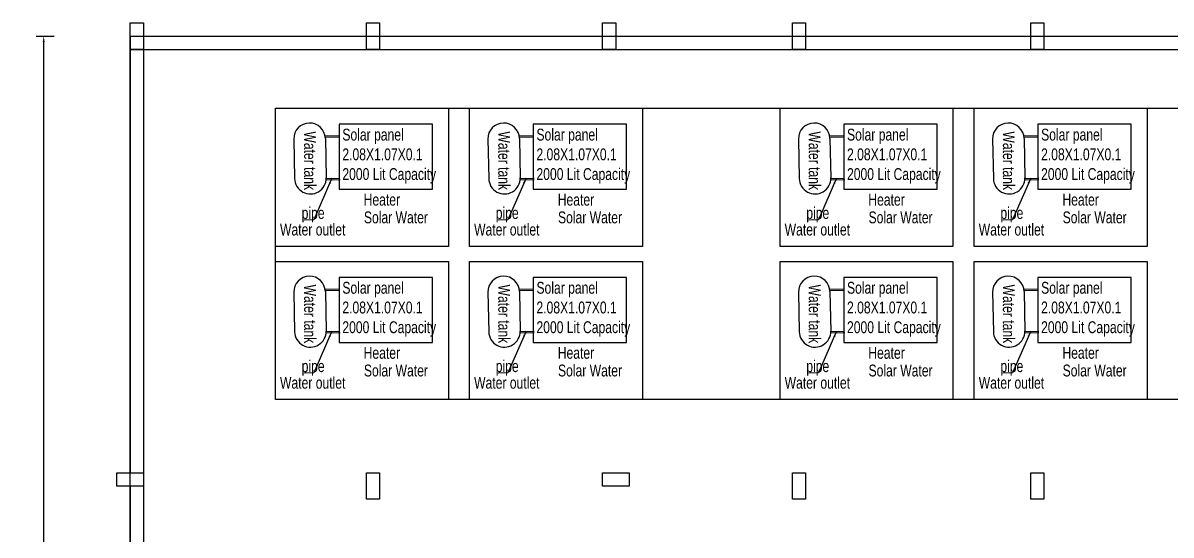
# Model space of a CAD drawing. Header units: metres. Extents: x 3616 to 3987, y 1122 to 1251.
# Drawn here: x 3946.19 to 3966.01, y 1194.78 to 1203.63 of the extents above; entities that cross this region are included whole.
import ezdxf

# ---------------------------------------------------------------- set-up
doc = ezdxf.new("R2010")
doc.units = ezdxf.units.M
doc.layers.add('BLK_1_FLR_3_ROOF_AREA', color=54, linetype='Continuous')
doc.layers.add('SOLAR_PANEL', color=3, linetype='Continuous')
doc.styles.add('ANAND', font='times.ttf')
doc.styles.add('FOOTING', font='swisscl.ttf')
doc.dimstyles.new('V1', dxfattribs={"dimtxt": 0.23, "dimasz": 0.1, "dimexe": 0.18, "dimexo": 0.0625, "dimgap": 0.09, "dimtad": 1, "dimzin": 0, "dimdsep": 46, "dimtxsty": 'ANAND', "dimcen": 0.09, "dimadec": 0, "dimazin": 0, "dimtfac": 1, "dimtix": 1, "dimtofl": 0, "dimtmove": 2, "dimatfit": 0, "dimfxl": 0, "dimtolj": 1, "dimtzin": 0, "dimarcsym": 0})

# ---------------------------------------------------------------- blocks, each defined once
blk = doc.blocks.new('*D301')
at = {"color": 0, "lineweight": -2}
for p, q in [((3946.417, 1203.404), (3946.728, 1203.404)), ((3946.548, 1156.945), (3946.548, 1203.304)), ((3946.417, 1156.845), (3946.728, 1156.845))]:
    blk.add_line(p, q, dxfattribs=at)
at = {"color": 0}
for points in [[(3946.531, 1203.304), (3946.564, 1203.304), (3946.548, 1203.404)], [(3946.531, 1156.945), (3946.564, 1156.945), (3946.548, 1156.845)]]:
    blk.add_solid(points, dxfattribs=at)
at = {"layer": 'Defpoints', "color": 0}
for p in [(3946.355, 1203.404), (3946.548, 1203.404), (3946.355, 1156.845)]:
    blk.add_point(p, dxfattribs=at)
at = {"color": 0, "insert": (3946.34, 1180.124), "char_height": 0.23, "attachment_point": 5, "rotation": 90, "style": 'ANAND'}
blk.add_mtext('\\A1;46.56', dxfattribs=at)

msp = doc.modelspace()

# ---------------------------------------------------------------- linework, layer by layer
at = {"lineweight": -2}
for p, q in [((3948.04018, 1203.40353, -0.0324), (3952.11688, 1203.40353, -0.0324)), ((3948.04018, 1203.40353, -0.0324), (3948.04018, 1195.85973, -0.0324)), ((3952.34548, 1203.40353, -0.0324), (3956.19358, 1203.40353, -0.0324)), ((3956.42218, 1203.40353, -0.0324), (3959.47018, 1203.40353, -0.0324)), ((3959.69878, 1203.40353, -0.0324), (3963.58498, 1203.40353, -0.0324)), ((3963.81358, 1203.40353, -0.0324), (3967.69978, 1203.40353, -0.0324)), ((3948.04018, 1203.17493, -0.0324), (3976.15798, 1203.17493, -0.0324)), ((3948.26878, 1203.30344, -0.0324), (3948.26878, 1192.58313, -0.0324)), ((3948.26878, 1203.17493, -0.0324), (3956.19358, 1203.17493, -0.0324)), ((3956.19358, 1203.17493, -0.0324), (3956.42218, 1203.17493, -0.0324)), ((3948.04018, 1199.70783, -0.0324), (3948.04018, 1195.85973, -0.0324)), ((3948.04018, 1195.63113, -0.0324), (3948.04018, 1192.58313, -0.0324))]:
    msp.add_line(p, q, dxfattribs=at)
at = {"lineweight": 25}
for p, q in [((3950.86448, 1201.62485, -0.0324), (3950.87865, 1200.94399, -0.0324)), ((3951.64668, 1201.67938, -0.0324), (3951.40568, 1201.67436, -0.0324)), ((3951.64715, 1201.65668, -0.0324), (3951.40841, 1201.65172, -0.0324)), ((3951.40917, 1201.63618, -0.0324), (3951.42334, 1200.95532, -0.0324)), ((3954.21478, 1201.62485, -0.0324), (3954.22895, 1200.94399, -0.0324)), ((3954.99698, 1201.67938, -0.0324), (3954.75598, 1201.67436, -0.0324)), ((3954.99745, 1201.65668, -0.0324), (3954.7587, 1201.65172, -0.0324)), ((3954.75947, 1201.63618, -0.0324), (3954.77364, 1200.95532, -0.0324)), ((3959.57544, 1201.62485, -0.0324), (3959.58961, 1200.94399, -0.0324)), ((3960.35764, 1201.67938, -0.0324), (3960.11664, 1201.67436, -0.0324)), ((3960.35811, 1201.65668, -0.0324), (3960.11936, 1201.65172, -0.0324)), ((3960.12013, 1201.63618, -0.0324), (3960.1343, 1200.95532, -0.0324)), ((3962.92574, 1201.62485, -0.0324), (3962.9399, 1200.94399, -0.0324)), ((3963.70793, 1201.67938, -0.0324), (3963.46693, 1201.67436, -0.0324)), ((3963.7084, 1201.65668, -0.0324), (3963.46966, 1201.65172, -0.0324)), ((3963.47043, 1201.63618, -0.0324), (3963.48459, 1200.95532, -0.0324)), ((3951.66197, 1200.94473, -0.0324), (3951.42322, 1200.93977, -0.0324)), ((3955.01226, 1200.94473, -0.0324), (3954.77352, 1200.93977, -0.0324)), ((3960.37292, 1200.94473, -0.0324), (3960.13418, 1200.93977, -0.0324)), ((3963.72322, 1200.94473, -0.0324), (3963.48447, 1200.93977, -0.0324)), ((3951.66244, 1200.92204, -0.0324), (3951.42144, 1200.91702, -0.0324)), ((3955.01273, 1200.92204, -0.0324), (3954.77173, 1200.91702, -0.0324)), ((3960.3734, 1200.92204, -0.0324), (3960.1324, 1200.91702, -0.0324)), ((3963.72369, 1200.92204, -0.0324), (3963.48269, 1200.91702, -0.0324)), ((3950.86448, 1198.97887, -0.0324), (3950.87865, 1198.298, -0.0324)), ((3951.64668, 1199.0334, -0.0324), (3951.40568, 1199.02838, -0.0324)), ((3951.64715, 1199.0107, -0.0324), (3951.40841, 1199.00573, -0.0324)), ((3951.40917, 1198.9902, -0.0324), (3951.42334, 1198.30934, -0.0324)), ((3954.21478, 1198.97887, -0.0324), (3954.22895, 1198.298, -0.0324)), ((3954.99698, 1199.0334, -0.0324), (3954.75598, 1199.02838, -0.0324)), ((3954.99745, 1199.0107, -0.0324), (3954.7587, 1199.00573, -0.0324)), ((3954.75947, 1198.9902, -0.0324), (3954.77364, 1198.30934, -0.0324)), ((3959.57544, 1198.97887, -0.0324), (3959.58961, 1198.298, -0.0324)), ((3960.35764, 1199.0334, -0.0324), (3960.11664, 1199.02838, -0.0324)), ((3960.35811, 1199.0107, -0.0324), (3960.11936, 1199.00573, -0.0324)), ((3960.12013, 1198.9902, -0.0324), (3960.1343, 1198.30934, -0.0324)), ((3962.92574, 1198.97887, -0.0324), (3962.9399, 1198.298, -0.0324)), ((3963.70793, 1199.0334, -0.0324), (3963.46693, 1199.02838, -0.0324)), ((3963.7084, 1199.0107, -0.0324), (3963.46966, 1199.00573, -0.0324)), ((3963.47043, 1198.9902, -0.0324), (3963.48459, 1198.30934, -0.0324)), ((3951.66244, 1198.27606, -0.0324), (3951.42144, 1198.27104, -0.0324)), ((3951.66197, 1198.29875, -0.0324), (3951.42322, 1198.29378, -0.0324)), ((3955.01273, 1198.27606, -0.0324), (3954.77173, 1198.27104, -0.0324)), ((3955.01226, 1198.29875, -0.0324), (3954.77352, 1198.29378, -0.0324)), ((3960.3734, 1198.27606, -0.0324), (3960.1324, 1198.27104, -0.0324)), ((3960.37292, 1198.29875, -0.0324), (3960.13418, 1198.29378, -0.0324)), ((3963.72369, 1198.27606, -0.0324), (3963.48269, 1198.27104, -0.0324)), ((3963.72322, 1198.29875, -0.0324), (3963.48447, 1198.29378, -0.0324))]:
    msp.add_line(p, q, dxfattribs=at)
at = {"lineweight": -2, "elevation": -0.0324}
for points in [[(3948.04018, 1203.63213), (3948.26878, 1203.63213), (3948.26878, 1203.17493), (3948.04018, 1203.17493)], [(3952.11688, 1203.63213), (3952.34548, 1203.63213), (3952.34548, 1203.17493), (3952.11688, 1203.17493)], [(3956.19358, 1203.63213), (3956.42218, 1203.63213), (3956.42218, 1203.17493), (3956.19358, 1203.17493)], [(3959.47018, 1203.63213), (3959.69878, 1203.63213), (3959.69878, 1203.17493), (3959.47018, 1203.17493)], [(3963.58498, 1203.63213), (3963.81358, 1203.63213), (3963.81358, 1203.17493), (3963.58498, 1203.17493)], [(3948.26878, 1195.85973), (3948.26878, 1195.63113), (3947.81158, 1195.63113), (3947.81158, 1195.85973)], [(3952.11688, 1195.85973), (3952.34548, 1195.85973), (3952.34548, 1195.40253), (3952.11688, 1195.40253)], [(3956.65078, 1195.85973), (3956.65078, 1195.63113), (3956.19358, 1195.63113), (3956.19358, 1195.85973)], [(3959.47018, 1195.85973), (3959.69878, 1195.85973), (3959.69878, 1195.40253), (3959.47018, 1195.40253)], [(3963.58498, 1195.85973), (3963.81358, 1195.85973), (3963.81358, 1195.40253), (3963.58498, 1195.40253)]]:
    msp.add_lwpolyline(points, close=True, dxfattribs=at)
at = {"elevation": -0.0324}
for points in [[(3950.54761, 1202.15912), (3953.53216, 1202.15912), (3953.53216, 1199.77075), (3950.54761, 1199.77075)], [(3950.54761, 1202.15912), (3953.53216, 1202.15912), (3953.53216, 1199.77075), (3950.54761, 1199.77075)], [(3953.8979, 1202.15912), (3956.88245, 1202.15912), (3956.88245, 1199.77075), (3953.8979, 1199.77075)], [(3953.8979, 1202.15912), (3956.88245, 1202.15912), (3956.88245, 1199.77075), (3953.8979, 1199.77075)], [(3959.25856, 1202.15912), (3962.24311, 1202.15912), (3962.24311, 1199.77075), (3959.25856, 1199.77075)], [(3959.25856, 1202.15912), (3962.24311, 1202.15912), (3962.24311, 1199.77075), (3959.25856, 1199.77075)], [(3962.60886, 1202.15912), (3965.59341, 1202.15912), (3965.59341, 1199.77075), (3962.60886, 1199.77075)], [(3962.60886, 1202.15912), (3965.59341, 1202.15912), (3965.59341, 1199.77075), (3962.60886, 1199.77075)], [(3950.54761, 1199.51314), (3953.53216, 1199.51314), (3953.53216, 1197.12477), (3950.54761, 1197.12477)], [(3950.54761, 1199.51314), (3953.53216, 1199.51314), (3953.53216, 1197.12477), (3950.54761, 1197.12477)], [(3953.8979, 1199.51314), (3956.88245, 1199.51314), (3956.88245, 1197.12477), (3953.8979, 1197.12477)], [(3953.8979, 1199.51314), (3956.88245, 1199.51314), (3956.88245, 1197.12477), (3953.8979, 1197.12477)], [(3959.25856, 1199.51314), (3962.24311, 1199.51314), (3962.24311, 1197.12477), (3959.25856, 1197.12477)], [(3959.25856, 1199.51314), (3962.24311, 1199.51314), (3962.24311, 1197.12477), (3959.25856, 1197.12477)], [(3962.60886, 1199.51314), (3965.59341, 1199.51314), (3965.59341, 1197.12477), (3962.60886, 1197.12477)], [(3962.60886, 1199.51314), (3965.59341, 1199.51314), (3965.59341, 1197.12477), (3962.60886, 1197.12477)]]:
    msp.add_lwpolyline(points, close=True, dxfattribs=at)
at = {"lineweight": 25, "elevation": -0.0324}
for points in [[(3951.64715, 1200.75781), (3953.25856, 1200.75781), (3953.25856, 1201.88119), (3951.64715, 1201.88119)], [(3954.99745, 1200.75781), (3956.60885, 1200.75781), (3956.60885, 1201.88119), (3954.99745, 1201.88119)], [(3960.35811, 1200.75781), (3961.96951, 1200.75781), (3961.96951, 1201.88119), (3960.35811, 1201.88119)], [(3963.7084, 1200.75781), (3965.31981, 1200.75781), (3965.31981, 1201.88119), (3963.7084, 1201.88119)], [(3951.64715, 1198.11183), (3953.25856, 1198.11183), (3953.25856, 1199.2352), (3951.64715, 1199.2352)], [(3954.99745, 1198.11183), (3956.60885, 1198.11183), (3956.60885, 1199.2352), (3954.99745, 1199.2352)], [(3960.35811, 1198.11183), (3961.96951, 1198.11183), (3961.96951, 1199.2352), (3960.35811, 1199.2352)], [(3963.7084, 1198.11183), (3965.31981, 1198.11183), (3965.31981, 1199.2352), (3963.7084, 1199.2352)]]:
    msp.add_lwpolyline(points, close=True, dxfattribs=at)
for centre, start, end in [((3951.13683, 1201.63051, -0.0324), 1.191947, 181.191947), ((3951.13683, 1201.63051, -0.0324), 1.191947, 181.191947), ((3951.13683, 1201.63051, -0.0324), 1.191947, 181.191947), ((3954.48712, 1201.63051, -0.0324), 1.191947, 181.191947), ((3954.48712, 1201.63051, -0.0324), 1.191947, 181.191947), ((3954.48712, 1201.63051, -0.0324), 1.191947, 181.191947), ((3959.84779, 1201.63051, -0.0324), 1.191947, 181.191947), ((3959.84779, 1201.63051, -0.0324), 1.191947, 181.191947), ((3959.84779, 1201.63051, -0.0324), 1.191947, 181.191947), ((3963.19808, 1201.63051, -0.0324), 1.191947, 181.191947), ((3963.19808, 1201.63051, -0.0324), 1.191947, 181.191947), ((3963.19808, 1201.63051, -0.0324), 1.191947, 181.191947), ((3951.151, 1200.94965, -0.0324), 181.191947, 1.191947), ((3954.50129, 1200.94965, -0.0324), 181.191947, 1.191947), ((3959.86195, 1200.94965, -0.0324), 181.191947, 1.191947), ((3963.21225, 1200.94965, -0.0324), 181.191947, 1.191947), ((3951.13683, 1198.98453, -0.0324), 1.191947, 181.191947), ((3951.13683, 1198.98453, -0.0324), 1.191947, 181.191947), ((3951.13683, 1198.98453, -0.0324), 1.191947, 181.191947), ((3954.48712, 1198.98453, -0.0324), 1.191947, 181.191947), ((3954.48712, 1198.98453, -0.0324), 1.191947, 181.191947), ((3954.48712, 1198.98453, -0.0324), 1.191947, 181.191947), ((3959.84779, 1198.98453, -0.0324), 1.191947, 181.191947), ((3959.84779, 1198.98453, -0.0324), 1.191947, 181.191947), ((3959.84779, 1198.98453, -0.0324), 1.191947, 181.191947), ((3963.19808, 1198.98453, -0.0324), 1.191947, 181.191947), ((3963.19808, 1198.98453, -0.0324), 1.191947, 181.191947), ((3963.19808, 1198.98453, -0.0324), 1.191947, 181.191947), ((3951.151, 1198.30367, -0.0324), 181.191947, 1.191947), ((3954.50129, 1198.30367, -0.0324), 181.191947, 1.191947), ((3959.86195, 1198.30367, -0.0324), 181.191947, 1.191947), ((3963.21225, 1198.30367, -0.0324), 181.191947, 1.191947)]:
    msp.add_arc(centre, 0.2724, start, end)
at = {"layer": 'BLK_1_FLR_3_ROOF_AREA', "elevation": -0.0324}
msp.add_lwpolyline([(3948.04018, 1203.40353), (3976.15798, 1203.40353), (3976.15798, 1192.35453), (3963.88978, 1192.35453), (3963.88978, 1184.12493), (3959.69878, 1184.12493), (3959.6965, 1173.45722), (3967.69978, 1173.45893), (3967.69978, 1176.12558), (3984.38758, 1176.12233), (3984.38758, 1156.84533), (3959.47018, 1156.84533), (3959.47018, 1158.17883), (3956.42218, 1158.17883), (3956.42218, 1156.84533), (3948.04018, 1156.84533), (3948.04018, 1164.61773), (3950.78338, 1164.61773), (3950.78338, 1167.66573), (3948.04018, 1167.66573)], close=True, dxfattribs=at)
at = {"layer": 'SOLAR_PANEL', "color": 3, "elevation": -0.0324}
msp.add_lwpolyline([(3950.54761, 1202.15912), (3971.65688, 1202.15912), (3971.65688, 1197.12477), (3950.54761, 1197.12477)], close=True, dxfattribs=at)

# ---------------------------------------------------------------- texts
at = {"style": 'FOOTING'}
for p in [(3951.04342, 1201.75811, -0.0324), (3954.39371, 1201.75811, -0.0324), (3959.75438, 1201.75811, -0.0324), (3963.10467, 1201.75811, -0.0324), (3951.04342, 1199.11212, -0.0324), (3954.39371, 1199.11212, -0.0324), (3959.75438, 1199.11212, -0.0324), (3963.10467, 1199.11212, -0.0324)]:
    msp.add_text('Water tank', height=0.204303, rotation=270, dxfattribs=at).set_placement(p)
for s, p in [('  Heater', (3951.95402, 1200.47682, -0.0324)), ('  Heater', (3955.30432, 1200.47682, -0.0324)), ('  Heater', (3960.66498, 1200.47682, -0.0324)), ('  Heater', (3964.01527, 1200.47682, -0.0324)), ('pipe', (3951.00003, 1200.2467, -0.0324)), ('Solar Water', (3952.07463, 1200.17104, -0.0324)), ('pipe', (3954.35033, 1200.2467, -0.0324)), ('Solar Water', (3955.42492, 1200.17104, -0.0324)), ('pipe', (3959.71099, 1200.2467, -0.0324)), ('Solar Water', (3960.78558, 1200.17104, -0.0324)), ('pipe', (3963.06129, 1200.2467, -0.0324)), ('Solar Water', (3964.13588, 1200.17104, -0.0324)), ('Water outlet', (3950.62634, 1199.9598, -0.0324)), ('Water outlet', (3953.97664, 1199.9598, -0.0324)), ('Water outlet', (3959.3373, 1199.9598, -0.0324)), ('Water outlet', (3962.6876, 1199.9598, -0.0324)), ('  Heater', (3951.95402, 1197.83084, -0.0324)), ('  Heater', (3955.30432, 1197.83084, -0.0324)), ('  Heater', (3960.66498, 1197.83084, -0.0324)), ('  Heater', (3964.01527, 1197.83084, -0.0324)), ('pipe', (3951.00003, 1197.60072, -0.0324)), ('pipe', (3954.35033, 1197.60072, -0.0324)), ('pipe', (3959.71099, 1197.60072, -0.0324)), ('pipe', (3963.06129, 1197.60072, -0.0324)), ('Solar Water', (3952.07463, 1197.52506, -0.0324)), ('Solar Water', (3955.42492, 1197.52506, -0.0324)), ('Solar Water', (3960.78558, 1197.52506, -0.0324)), ('Solar Water', (3964.13588, 1197.52506, -0.0324)), ('Water outlet', (3950.62634, 1197.31381, -0.0324)), ('Water outlet', (3953.97664, 1197.31381, -0.0324)), ('Water outlet', (3959.3373, 1197.31381, -0.0324)), ('Water outlet', (3962.6876, 1197.31381, -0.0324))]:
    msp.add_text(s, height=0.204303, dxfattribs=at).set_placement(p)
at = {"char_height": 0.204303, "attachment_point": 7, "style": 'FOOTING'}
for insert in [(3951.70286, 1200.85771, -0.0324), (3955.05316, 1200.85771, -0.0324), (3960.41382, 1200.85771, -0.0324), (3963.76411, 1200.85771, -0.0324), (3951.70286, 1198.21173, -0.0324), (3955.05316, 1198.21173, -0.0324), (3960.41382, 1198.21173, -0.0324), (3963.76411, 1198.21173, -0.0324)]:
    msp.add_mtext('Solar panel\\P2.08X1.07X0.1\\P2000 Lit Capacity', dxfattribs=dict(at, insert=insert))

# ---------------------------------------------------------------- dimensions: what is measured, and where the dimension line sits
dim = msp.add_linear_dim(base=(3946.54776, 1203.40353, -0.0324), p1=(3946.35482, 1156.84533, -0.0324), p2=(3946.35482, 1203.40353, -0.0324), angle=90, dimstyle='V1')
dim.commit()
dim.dimension.update_dxf_attribs({"geometry": '*D301', "text_midpoint": (3946.34044, 1180.12443, -0.0324)})

# ---------------------------------------------------------------- leaders
for points in [[(3951.52302, 1200.95035, -0.0324), (3951.20927, 1200.23228, -0.0324), (3951.04225, 1200.2267, -0.0324)], [(3954.87332, 1200.95035, -0.0324), (3954.55956, 1200.23228, -0.0324), (3954.39254, 1200.2267, -0.0324)], [(3960.23398, 1200.95035, -0.0324), (3959.92023, 1200.23228, -0.0324), (3959.7532, 1200.2267, -0.0324)], [(3963.58427, 1200.95035, -0.0324), (3963.27052, 1200.23228, -0.0324), (3963.1035, 1200.2267, -0.0324)], [(3951.52302, 1198.30437, -0.0324), (3951.20927, 1197.5863, -0.0324), (3951.04225, 1197.58072, -0.0324)], [(3954.87332, 1198.30437, -0.0324), (3954.55956, 1197.5863, -0.0324), (3954.39254, 1197.58072, -0.0324)], [(3960.23398, 1198.30437, -0.0324), (3959.92023, 1197.5863, -0.0324), (3959.7532, 1197.58072, -0.0324)], [(3963.58427, 1198.30437, -0.0324), (3963.27052, 1197.5863, -0.0324), (3963.1035, 1197.58072, -0.0324)]]:
    msp.add_leader(points, dimstyle='V1')

doc.saveas('drawing.dxf')
